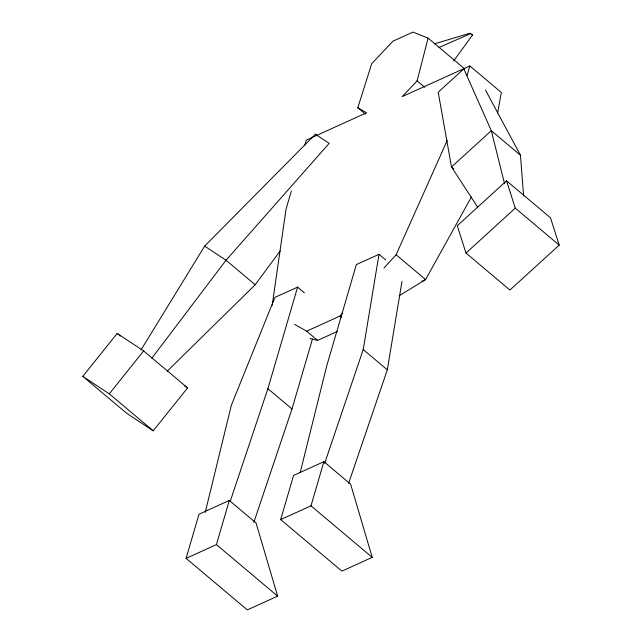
<?xml version="1.0" encoding="UTF-8"?>
<svg xmlns="http://www.w3.org/2000/svg" width="642" height="642" viewBox="0 0 642 642"><rect width="100%" height="100%" fill="white"/><g stroke="black" fill="none" stroke-linecap="round" stroke-linejoin="round"><path stroke-width="0.96" d="M272.176 305.415L286.035 209.22L291.364 190.987M324.651 463.38L363.22 349.553L379.021 254.296L385.802 260.002M348.558 483.498L387.311 369.832L401.98 281.453M497.606 113.104L501.306 92.44L469.84 65.957L402.205 96.621L417.115 80.836L428.094 38.103L412.983 32.1L392.968 41.176L371.718 63.67L357.803 107.736L365.458 114.172M205.231 512.42L231.345 405.246L274.928 297.39L297.599 287.118L304.372 292.816M300.183 472.64L326.666 366.133L356.358 264.576L379.021 254.296M304.83 144.94L306.234 140.149L366.534 112.799L357.803 107.736M186.092 558.363L198.996 514.21L229.322 500.455L256.046 522.949L277.641 596.145L247.322 609.9L186.092 558.363L216.41 544.609L229.322 500.455M230.253 501.266L267.899 388.667L297.599 287.118M253.847 522.339L291.998 408.954L312.445 339.016M280.666 519.587L293.579 475.425L323.897 461.678L350.62 484.172L372.224 557.368L341.897 571.123L280.666 519.587L310.993 505.832L323.897 461.678M467.031 75.547L469.84 65.957M383.932 268.067L396.114 254.77L447.185 140.51M471.485 196.845L425.598 279.583L399.268 295.689M141.104 349.786L204.654 246.111L315.415 134.226L329.185 143.326L226.04 260.235L151.897 358.116M453.597 61.03L472.576 34.981L470.048 33.215L434.353 43.841M167.321 371.092L255.187 284.767L280.161 250.942M82.802 376.364L117.165 333.439L143.639 350.933L187.584 387.912L153.221 430.83L126.747 413.344L82.802 376.364L109.276 393.851L153.221 430.83M109.276 393.851L143.639 350.933M294.59 324.411L306.659 331.176L339.931 316.089L342.635 313.135M506.554 180.819L457.281 225.735L465.988 253.06L509.925 290.04L559.198 245.132L550.499 217.798L506.554 180.819L515.253 208.144L559.198 245.132M465.988 253.06L515.253 208.144M421.954 281.236L425.598 279.583L396.114 254.77M310.134 338.511L317.597 340.38L337.379 331.408M438.919 47.508L470.859 33.536M471.758 34.652L472.576 34.981M204.654 246.111L226.04 260.235L255.187 284.767M184.27 385.73L187.584 387.912M428.094 38.103L464.84 69.023M523.631 195.914L520.453 155.212L491.307 130.679L463.821 68.863L438.197 92.215L451.511 166.96L477.728 207.278M417.115 80.836L424.771 87.28M453.806 168.894L451.511 166.96L491.307 130.679L504.564 183.7M315.415 134.226L316.915 135.494M339.931 316.089L341.392 317.317M363.22 349.553L387.311 369.832M306.659 331.176L317.597 340.38M267.899 388.667L291.998 408.954M117.165 333.439L120.198 335.991M310.993 505.832L372.224 557.368M216.41 544.609L277.641 596.145M485.424 89.944L520.453 155.212"/></g></svg>
